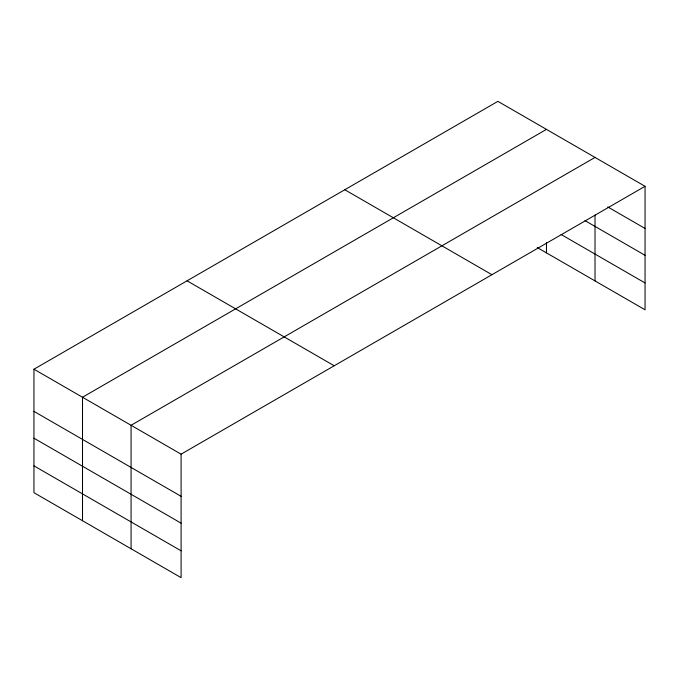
<?xml version="1.0" encoding="UTF-8"?>
<svg xmlns="http://www.w3.org/2000/svg" width="679" height="679" viewBox="0 0 679 679"><rect width="100%" height="100%" fill="white"/><g stroke="black" fill="none" stroke-linecap="round" stroke-linejoin="round"><path stroke-width="1.02" d="M645.05 186.309L497.902 101.349L33.95 369.206L33.95 492.691L181.098 577.651L181.098 454.166L645.05 186.309L645.05 309.794L537.293 247.58M595.016 215.056L595.016 280.902M546.459 129.383L82.507 397.24L82.507 520.725M595.016 157.418L131.072 425.283L131.072 548.768M607.756 206.925L645.05 228.458M584.942 220.599L645.05 255.304M561.117 234.493L645.05 282.956M344.796 189.747L491.944 274.698M187.056 280.817L334.204 365.769M33.95 369.206L181.098 454.166M33.95 411.364L181.098 496.324M33.95 438.201L181.098 523.161M33.95 465.853L181.098 550.813M546.459 242.547L546.459 252.868"/></g></svg>
